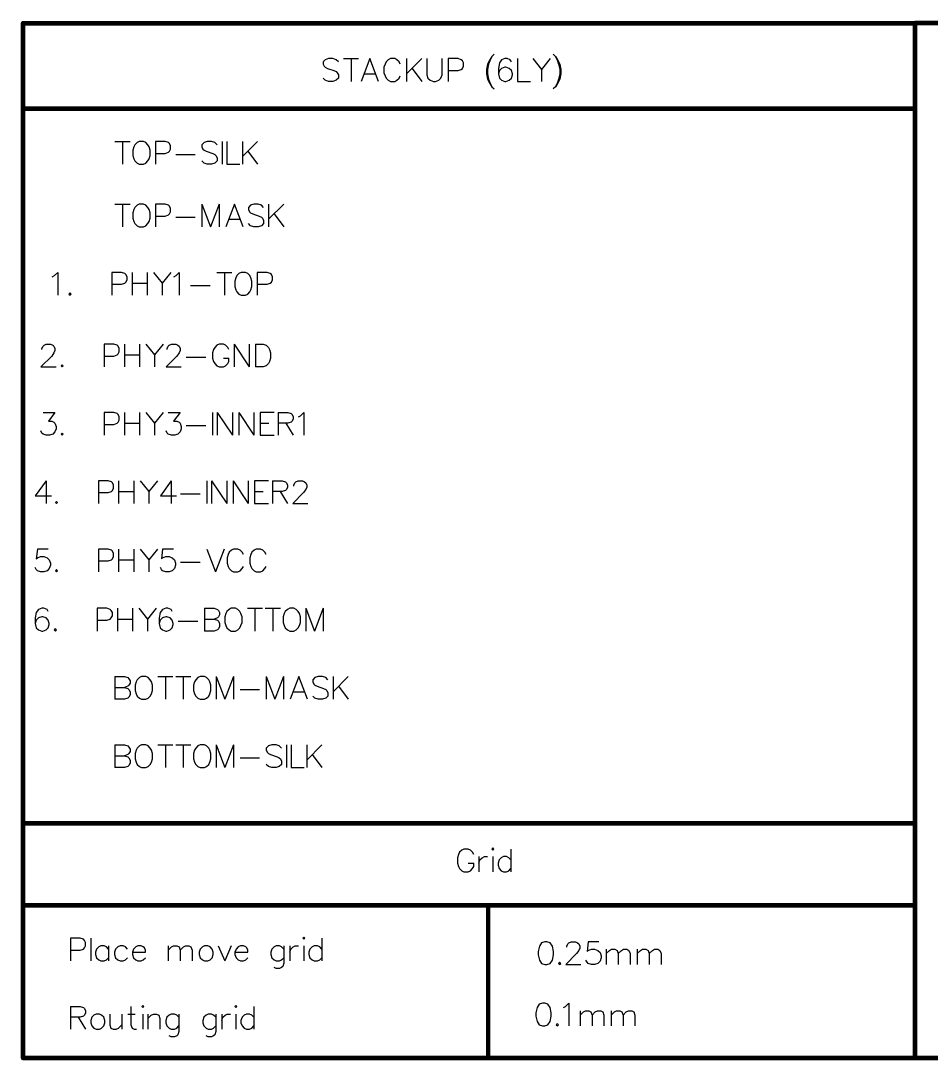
# Model space of a CAD drawing. Header units: millimetres. Extents: x 194 to 375, y 175 to 317.
# Drawn here: x 314.15 to 354.14, y 175.3 to 220.95 of the extents above; entities that cross this region are included whole.
import ezdxf

# ---------------------------------------------------------------- set-up
doc = ezdxf.new("R2010")
doc.units = ezdxf.units.MM
doc.layers.add('Mechanical20', color=56, linetype='Continuous')

msp = doc.modelspace()

# ---------------------------------------------------------------- linework, layer by layer
at = {"layer": 'Mechanical20'}
for p, q in [((327.528, 219.241), (327.433, 219.145)), ((327.433, 219.145), (327.433, 219.05)), ((327.671, 219.288), (327.528, 219.241)), ((327.861, 219.288), (327.671, 219.288)), ((328.004, 219.241), (327.861, 219.288)), ((328.1, 219.145), (328.004, 219.241)), ((328.323, 219.288), (328.99, 219.288)), ((328.657, 219.288), (328.657, 218.288)), ((329.49, 219.288), (329.109, 218.288)), ((329.871, 218.288), (329.49, 219.288)), ((330.199, 219.145), (330.151, 219.05)), ((330.294, 219.241), (330.199, 219.145)), ((330.39, 219.288), (330.294, 219.241)), ((330.58, 219.288), (330.39, 219.288)), ((330.675, 219.241), (330.58, 219.288)), ((330.77, 219.145), (330.675, 219.241)), ((330.818, 219.05), (330.77, 219.145)), ((331.099, 219.288), (331.099, 218.288)), ((331.765, 219.288), (331.099, 218.622)), ((331.989, 219.288), (331.989, 218.574)), ((332.656, 218.574), (332.656, 219.288)), ((333.36, 219.288), (332.932, 219.288)), ((332.932, 219.288), (332.932, 218.288)), ((333.503, 219.241), (333.36, 219.288)), ((333.551, 219.193), (333.503, 219.241)), ((333.598, 219.098), (333.551, 219.193)), ((334.75, 219.241), (334.655, 219.05)), ((334.75, 219.193), (334.703, 219.05)), ((334.846, 219.383), (334.75, 219.241)), ((334.846, 219.383), (334.75, 219.193)), ((334.941, 219.479), (334.846, 219.383)), ((335.274, 219.241), (335.179, 219.098)), ((335.417, 219.288), (335.274, 219.241)), ((335.512, 219.288), (335.417, 219.288)), ((335.655, 219.241), (335.512, 219.288)), ((335.703, 219.145), (335.655, 219.241)), ((335.969, 219.288), (335.969, 218.288)), ((336.65, 219.288), (337.031, 218.812)), ((337.412, 219.288), (337.031, 218.812)), ((337.54, 219.479), (337.636, 219.383)), ((337.636, 219.383), (337.731, 219.241)), ((337.636, 219.383), (337.731, 219.193)), ((337.731, 219.241), (337.826, 219.05)), ((337.731, 219.193), (337.778, 219.05)), ((327.433, 219.05), (327.481, 218.955)), ((327.481, 218.955), (327.528, 218.907)), ((327.528, 218.907), (327.623, 218.86)), ((327.623, 218.86), (327.909, 218.765)), ((327.909, 218.765), (328.004, 218.717)), ((328.004, 218.717), (328.052, 218.669)), ((328.052, 218.669), (328.1, 218.574)), ((330.151, 219.05), (330.104, 218.907)), ((330.104, 218.907), (330.104, 218.669)), ((330.104, 218.669), (330.151, 218.527)), ((331.337, 218.86), (331.765, 218.288)), ((332.932, 218.765), (333.36, 218.765)), ((333.36, 218.765), (333.503, 218.812)), ((333.503, 218.812), (333.551, 218.86)), ((333.551, 218.86), (333.598, 218.955)), ((333.598, 218.955), (333.598, 219.098)), ((334.655, 219.05), (334.608, 218.812)), ((334.608, 218.812), (334.608, 218.622)), ((334.703, 219.05), (334.655, 218.812)), ((334.655, 218.812), (334.655, 218.622)), ((335.179, 219.098), (335.131, 218.86)), ((335.131, 218.86), (335.131, 218.622)), ((335.179, 218.765), (335.131, 218.622)), ((335.274, 218.86), (335.179, 218.765)), ((335.417, 218.907), (335.274, 218.86)), ((335.465, 218.907), (335.417, 218.907)), ((335.607, 218.86), (335.465, 218.907)), ((335.703, 218.765), (335.607, 218.86)), ((335.75, 218.622), (335.703, 218.765)), ((337.031, 218.812), (337.031, 218.288)), ((337.778, 219.05), (337.826, 218.812)), ((337.826, 219.05), (337.874, 218.812)), ((337.826, 218.812), (337.826, 218.622)), ((337.874, 218.812), (337.874, 218.622)), ((327.528, 218.336), (327.433, 218.431)), ((327.671, 218.288), (327.528, 218.336)), ((327.861, 218.288), (327.671, 218.288)), ((328.004, 218.336), (327.861, 218.288)), ((328.1, 218.431), (328.004, 218.336)), ((328.1, 218.574), (328.1, 218.431)), ((329.252, 218.622), (329.728, 218.622)), ((330.151, 218.527), (330.199, 218.431)), ((330.199, 218.431), (330.294, 218.336)), ((330.294, 218.336), (330.39, 218.288)), ((330.39, 218.288), (330.58, 218.288)), ((330.58, 218.288), (330.675, 218.336)), ((330.675, 218.336), (330.77, 218.431)), ((330.77, 218.431), (330.818, 218.527)), ((331.989, 218.574), (332.037, 218.431)), ((332.037, 218.431), (332.132, 218.336)), ((332.132, 218.336), (332.275, 218.288)), ((332.275, 218.288), (332.37, 218.288)), ((332.37, 218.288), (332.513, 218.336)), ((332.513, 218.336), (332.608, 218.431)), ((332.608, 218.431), (332.656, 218.574)), ((334.608, 218.622), (334.655, 218.384)), ((334.655, 218.622), (334.703, 218.384)), ((334.655, 218.384), (334.75, 218.193)), ((334.703, 218.384), (334.75, 218.241)), ((334.75, 218.241), (334.846, 218.05)), ((335.131, 218.622), (335.179, 218.431)), ((335.179, 218.431), (335.274, 218.336)), ((335.274, 218.336), (335.417, 218.288)), ((335.417, 218.288), (335.465, 218.288)), ((335.465, 218.288), (335.607, 218.336)), ((335.607, 218.336), (335.703, 218.431)), ((335.703, 218.431), (335.75, 218.574)), ((335.75, 218.574), (335.75, 218.622)), ((335.969, 218.288), (336.541, 218.288)), ((337.731, 218.241), (337.636, 218.05)), ((337.826, 218.384), (337.731, 218.193)), ((337.778, 218.384), (337.731, 218.241)), ((337.826, 218.622), (337.778, 218.384)), ((337.874, 218.622), (337.826, 218.384)), ((334.75, 218.193), (334.846, 218.05)), ((334.846, 218.05), (334.941, 217.955)), ((337.636, 218.05), (337.54, 217.955)), ((337.731, 218.193), (337.636, 218.05)), ((318.283, 215.65), (318.95, 215.65)), ((318.616, 215.65), (318.616, 214.65)), ((319.164, 215.507), (319.116, 215.412)), ((319.259, 215.602), (319.164, 215.507)), ((319.354, 215.65), (319.259, 215.602)), ((319.545, 215.65), (319.354, 215.65)), ((319.64, 215.602), (319.545, 215.65)), ((319.735, 215.507), (319.64, 215.602)), ((319.783, 215.412), (319.735, 215.507)), ((320.492, 215.65), (320.064, 215.65)), ((320.064, 215.65), (320.064, 214.65)), ((320.635, 215.602), (320.492, 215.65)), ((320.682, 215.555), (320.635, 215.602)), ((320.73, 215.46), (320.682, 215.555)), ((322.201, 215.602), (322.106, 215.507)), ((322.106, 215.507), (322.106, 215.412)), ((322.344, 215.65), (322.201, 215.602)), ((322.534, 215.65), (322.344, 215.65)), ((322.677, 215.602), (322.534, 215.65)), ((322.773, 215.507), (322.677, 215.602)), ((322.996, 215.65), (322.996, 214.65)), ((323.206, 215.65), (323.206, 214.65)), ((323.887, 215.65), (323.887, 214.65)), ((324.553, 215.65), (323.887, 214.984)), ((319.116, 215.412), (319.069, 215.269)), ((319.069, 215.269), (319.069, 215.031)), ((319.069, 215.031), (319.116, 214.888)), ((319.83, 215.269), (319.783, 215.412)), ((319.783, 214.888), (319.83, 215.031)), ((319.83, 215.031), (319.83, 215.269)), ((320.064, 215.126), (320.492, 215.126)), ((320.492, 215.126), (320.635, 215.174)), ((320.635, 215.174), (320.682, 215.222)), ((320.682, 215.222), (320.73, 215.317)), ((320.73, 215.317), (320.73, 215.46)), ((320.954, 215.079), (321.811, 215.079)), ((322.106, 215.412), (322.154, 215.317)), ((322.154, 215.317), (322.201, 215.269)), ((322.201, 215.269), (322.296, 215.222)), ((322.296, 215.222), (322.582, 215.126)), ((322.582, 215.126), (322.677, 215.079)), ((322.677, 215.079), (322.725, 215.031)), ((322.725, 215.031), (322.773, 214.936)), ((324.125, 215.222), (324.553, 214.65)), ((319.116, 214.888), (319.164, 214.793)), ((319.164, 214.793), (319.259, 214.698)), ((319.259, 214.698), (319.354, 214.65)), ((319.354, 214.65), (319.545, 214.65)), ((319.545, 214.65), (319.64, 214.698)), ((319.64, 214.698), (319.735, 214.793)), ((319.735, 214.793), (319.783, 214.888)), ((322.201, 214.698), (322.106, 214.793)), ((322.344, 214.65), (322.201, 214.698)), ((322.534, 214.65), (322.344, 214.65)), ((322.677, 214.698), (322.534, 214.65)), ((322.773, 214.793), (322.677, 214.698)), ((322.773, 214.936), (322.773, 214.793)), ((323.206, 214.65), (323.777, 214.65)), ((318.283, 212.9), (318.95, 212.9)), ((318.616, 212.9), (318.616, 211.9)), ((319.164, 212.757), (319.116, 212.662)), ((319.259, 212.852), (319.164, 212.757)), ((319.354, 212.9), (319.259, 212.852)), ((319.545, 212.9), (319.354, 212.9)), ((319.64, 212.852), (319.545, 212.9)), ((319.735, 212.757), (319.64, 212.852)), ((319.783, 212.662), (319.735, 212.757)), ((320.492, 212.9), (320.064, 212.9)), ((320.064, 212.9), (320.064, 211.9)), ((320.635, 212.852), (320.492, 212.9)), ((320.682, 212.805), (320.635, 212.852)), ((320.73, 212.71), (320.682, 212.805)), ((322.106, 212.9), (322.106, 211.9)), ((322.106, 212.9), (322.487, 211.9)), ((322.868, 212.9), (322.487, 211.9)), ((322.868, 212.9), (322.868, 211.9)), ((323.534, 212.9), (323.153, 211.9)), ((323.915, 211.9), (323.534, 212.9)), ((324.244, 212.852), (324.148, 212.757)), ((324.148, 212.757), (324.148, 212.662)), ((324.386, 212.9), (324.244, 212.852)), ((324.577, 212.9), (324.386, 212.9)), ((324.72, 212.852), (324.577, 212.9)), ((324.815, 212.757), (324.72, 212.852)), ((325.039, 212.9), (325.039, 211.9)), ((325.705, 212.9), (325.039, 212.234)), ((319.116, 212.662), (319.069, 212.519)), ((319.069, 212.519), (319.069, 212.281)), ((319.069, 212.281), (319.116, 212.138)), ((319.83, 212.519), (319.783, 212.662)), ((319.783, 212.138), (319.83, 212.281)), ((319.83, 212.281), (319.83, 212.519)), ((320.064, 212.376), (320.492, 212.376)), ((320.492, 212.376), (320.635, 212.424)), ((320.635, 212.424), (320.682, 212.472)), ((320.682, 212.472), (320.73, 212.567)), ((320.73, 212.567), (320.73, 212.71)), ((320.954, 212.329), (321.811, 212.329)), ((324.148, 212.662), (324.196, 212.567)), ((324.196, 212.567), (324.244, 212.519)), ((324.244, 212.519), (324.339, 212.472)), ((324.339, 212.472), (324.624, 212.376)), ((324.624, 212.376), (324.72, 212.329)), ((324.72, 212.329), (324.767, 212.281)), ((324.767, 212.281), (324.815, 212.186)), ((325.277, 212.472), (325.705, 211.9)), ((319.116, 212.138), (319.164, 212.043)), ((319.164, 212.043), (319.259, 211.948)), ((319.259, 211.948), (319.354, 211.9)), ((319.354, 211.9), (319.545, 211.9)), ((319.545, 211.9), (319.64, 211.948)), ((319.64, 211.948), (319.735, 212.043)), ((319.735, 212.043), (319.783, 212.138)), ((323.296, 212.234), (323.772, 212.234)), ((324.244, 211.948), (324.148, 212.043)), ((324.386, 211.9), (324.244, 211.948)), ((324.577, 211.9), (324.386, 211.9)), ((324.72, 211.948), (324.577, 211.9)), ((324.815, 212.043), (324.72, 211.948)), ((324.815, 212.186), (324.815, 212.043)), ((315.533, 209.71), (315.628, 209.757)), ((315.628, 209.757), (315.771, 209.9)), ((315.771, 209.9), (315.771, 208.9)), ((318.58, 209.9), (318.151, 209.9)), ((318.151, 209.9), (318.151, 208.9)), ((318.723, 209.852), (318.58, 209.9)), ((318.77, 209.805), (318.723, 209.852)), ((318.818, 209.71), (318.77, 209.805)), ((318.77, 209.472), (318.818, 209.567)), ((318.818, 209.567), (318.818, 209.71)), ((319.042, 209.9), (319.042, 208.9)), ((319.708, 209.9), (319.708, 208.9)), ((319.984, 209.9), (320.365, 209.424)), ((320.746, 209.9), (320.365, 209.424)), ((320.875, 209.71), (320.97, 209.757)), ((320.97, 209.757), (321.113, 209.9)), ((321.113, 209.9), (321.113, 208.9)), ((322.76, 209.9), (323.427, 209.9)), ((323.093, 209.9), (323.093, 208.9)), ((323.593, 209.662), (323.546, 209.519)), ((323.641, 209.757), (323.593, 209.662)), ((323.736, 209.852), (323.641, 209.757)), ((323.831, 209.9), (323.736, 209.852)), ((324.022, 209.9), (323.831, 209.9)), ((324.117, 209.852), (324.022, 209.9)), ((324.212, 209.757), (324.117, 209.852)), ((324.26, 209.662), (324.212, 209.757)), ((324.307, 209.519), (324.26, 209.662)), ((324.969, 209.9), (324.541, 209.9)), ((324.541, 209.9), (324.541, 208.9)), ((325.112, 209.852), (324.969, 209.9)), ((325.16, 209.805), (325.112, 209.852)), ((325.207, 209.71), (325.16, 209.805)), ((325.16, 209.472), (325.207, 209.567)), ((325.207, 209.567), (325.207, 209.71)), ((318.151, 209.376), (318.58, 209.376)), ((318.58, 209.376), (318.723, 209.424)), ((318.723, 209.424), (318.77, 209.472)), ((319.042, 209.424), (319.708, 209.424)), ((320.365, 209.424), (320.365, 208.9)), ((321.608, 209.329), (322.465, 209.329)), ((323.546, 209.519), (323.546, 209.281)), ((323.546, 209.281), (323.593, 209.138)), ((323.593, 209.138), (323.641, 209.043)), ((324.212, 209.043), (324.26, 209.138)), ((324.26, 209.138), (324.307, 209.281)), ((324.307, 209.281), (324.307, 209.519)), ((324.541, 209.376), (324.969, 209.376)), ((324.969, 209.376), (325.112, 209.424)), ((325.112, 209.424), (325.16, 209.472)), ((316.314, 208.996), (316.266, 208.948)), ((316.266, 208.948), (316.314, 208.9)), ((316.361, 208.948), (316.314, 208.996)), ((316.314, 208.9), (316.361, 208.948)), ((323.641, 209.043), (323.736, 208.948)), ((323.736, 208.948), (323.831, 208.9)), ((323.831, 208.9), (324.022, 208.9)), ((324.022, 208.9), (324.117, 208.948)), ((324.117, 208.948), (324.212, 209.043)), ((315.081, 206.56), (315.128, 206.655)), ((315.081, 206.512), (315.081, 206.56)), ((315.128, 206.655), (315.176, 206.702)), ((315.176, 206.702), (315.271, 206.75)), ((315.271, 206.75), (315.461, 206.75)), ((315.461, 206.75), (315.557, 206.702)), ((315.604, 206.369), (315.509, 206.226)), ((315.557, 206.702), (315.604, 206.655)), ((315.604, 206.655), (315.652, 206.56)), ((315.652, 206.464), (315.604, 206.369)), ((315.652, 206.56), (315.652, 206.464)), ((318.237, 206.75), (317.809, 206.75)), ((317.809, 206.75), (317.809, 205.75)), ((318.38, 206.702), (318.237, 206.75)), ((318.428, 206.655), (318.38, 206.702)), ((318.475, 206.56), (318.428, 206.655)), ((318.428, 206.322), (318.475, 206.417)), ((318.475, 206.417), (318.475, 206.56)), ((318.699, 206.75), (318.699, 205.75)), ((319.365, 206.75), (319.365, 205.75)), ((319.642, 206.75), (320.022, 206.274)), ((320.403, 206.75), (320.022, 206.274)), ((320.579, 206.56), (320.627, 206.655)), ((320.579, 206.512), (320.579, 206.56)), ((320.627, 206.655), (320.675, 206.702)), ((320.675, 206.702), (320.77, 206.75)), ((320.77, 206.75), (320.96, 206.75)), ((320.96, 206.75), (321.056, 206.702)), ((321.103, 206.369), (321.008, 206.226)), ((321.056, 206.702), (321.103, 206.655)), ((321.103, 206.655), (321.151, 206.56)), ((321.151, 206.464), (321.103, 206.369)), ((321.151, 206.56), (321.151, 206.464)), ((322.622, 206.512), (322.574, 206.369)), ((322.574, 206.369), (322.574, 206.131)), ((322.669, 206.607), (322.622, 206.512)), ((322.765, 206.702), (322.669, 206.607)), ((322.86, 206.75), (322.765, 206.702)), ((323.05, 206.75), (322.86, 206.75)), ((323.146, 206.702), (323.05, 206.75)), ((323.241, 206.607), (323.146, 206.702)), ((323.288, 206.512), (323.241, 206.607)), ((323.517, 206.75), (323.517, 205.75)), ((323.517, 206.75), (324.183, 205.75)), ((324.183, 206.75), (324.183, 205.75)), ((324.46, 206.75), (324.46, 205.75)), ((324.46, 206.75), (324.793, 206.75)), ((324.793, 206.75), (324.936, 206.702)), ((324.936, 206.702), (325.031, 206.607)), ((325.031, 206.607), (325.078, 206.512)), ((325.078, 206.512), (325.126, 206.369)), ((325.126, 206.369), (325.126, 206.131)), ((315.509, 206.226), (315.033, 205.75)), ((317.809, 206.226), (318.237, 206.226)), ((318.237, 206.226), (318.38, 206.274)), ((318.38, 206.274), (318.428, 206.322)), ((318.699, 206.274), (319.365, 206.274)), ((320.022, 206.274), (320.022, 205.75)), ((321.008, 206.226), (320.532, 205.75)), ((321.422, 206.179), (322.279, 206.179)), ((322.574, 206.131), (322.622, 205.988)), ((322.622, 205.988), (322.669, 205.893)), ((322.669, 205.893), (322.765, 205.798)), ((323.05, 206.131), (323.288, 206.131)), ((323.146, 205.798), (323.241, 205.893)), ((323.241, 205.893), (323.288, 205.988)), ((323.288, 205.988), (323.288, 206.131)), ((325.031, 205.893), (324.936, 205.798)), ((325.078, 205.988), (325.031, 205.893)), ((325.126, 206.131), (325.078, 205.988)), ((315.033, 205.75), (315.7, 205.75)), ((315.971, 205.845), (315.923, 205.798)), ((315.923, 205.798), (315.971, 205.75)), ((316.018, 205.798), (315.971, 205.845)), ((315.971, 205.75), (316.018, 205.798)), ((320.532, 205.75), (321.198, 205.75)), ((322.765, 205.798), (322.86, 205.75)), ((322.86, 205.75), (323.05, 205.75)), ((323.05, 205.75), (323.146, 205.798)), ((324.793, 205.75), (324.46, 205.75)), ((324.936, 205.798), (324.793, 205.75)), ((315.128, 203.75), (315.652, 203.75)), ((315.652, 203.75), (315.366, 203.369)), ((318.237, 203.75), (317.809, 203.75)), ((317.809, 203.75), (317.809, 202.75)), ((318.38, 203.702), (318.237, 203.75)), ((318.428, 203.655), (318.38, 203.702)), ((318.475, 203.56), (318.428, 203.655)), ((318.699, 203.75), (318.699, 202.75)), ((319.365, 203.75), (319.365, 202.75)), ((319.642, 203.75), (320.022, 203.274)), ((320.403, 203.75), (320.022, 203.274)), ((320.627, 203.75), (321.151, 203.75)), ((321.151, 203.75), (320.865, 203.369)), ((322.574, 203.75), (322.574, 202.75)), ((322.784, 203.75), (322.784, 202.75)), ((322.784, 203.75), (323.45, 202.75)), ((323.45, 203.75), (323.45, 202.75)), ((323.726, 203.75), (323.726, 202.75)), ((323.726, 203.75), (324.393, 202.75)), ((324.393, 203.75), (324.393, 202.75)), ((325.288, 203.75), (324.669, 203.75)), ((324.669, 203.75), (324.669, 202.75)), ((325.455, 203.75), (325.455, 202.75)), ((325.455, 203.75), (325.883, 203.75)), ((325.883, 203.75), (326.026, 203.702)), ((326.026, 203.702), (326.073, 203.655)), ((326.073, 203.655), (326.121, 203.56)), ((326.345, 203.56), (326.44, 203.607)), ((326.44, 203.607), (326.583, 203.75)), ((326.583, 203.75), (326.583, 202.75)), ((315.366, 203.369), (315.509, 203.369)), ((315.509, 203.369), (315.604, 203.322)), ((315.604, 203.322), (315.652, 203.274)), ((315.652, 203.274), (315.7, 203.131)), ((317.809, 203.226), (318.237, 203.226)), ((318.237, 203.226), (318.38, 203.274)), ((318.38, 203.274), (318.428, 203.322)), ((318.428, 203.322), (318.475, 203.417)), ((318.475, 203.417), (318.475, 203.56)), ((318.699, 203.274), (319.365, 203.274)), ((320.022, 203.274), (320.022, 202.75)), ((320.865, 203.369), (321.008, 203.369)), ((321.008, 203.369), (321.103, 203.322)), ((321.103, 203.322), (321.151, 203.274)), ((321.151, 203.274), (321.198, 203.131)), ((321.422, 203.179), (322.279, 203.179)), ((324.669, 203.274), (325.05, 203.274)), ((325.883, 203.274), (325.455, 203.274)), ((325.788, 203.274), (326.121, 202.75)), ((326.026, 203.322), (325.883, 203.274)), ((326.073, 203.369), (326.026, 203.322)), ((326.121, 203.464), (326.073, 203.369)), ((326.121, 203.56), (326.121, 203.464)), ((315.081, 202.845), (315.033, 202.941)), ((315.128, 202.798), (315.081, 202.845)), ((315.271, 202.75), (315.128, 202.798)), ((315.414, 202.75), (315.271, 202.75)), ((315.557, 202.798), (315.414, 202.75)), ((315.652, 202.893), (315.557, 202.798)), ((315.7, 203.036), (315.652, 202.893)), ((315.7, 203.131), (315.7, 203.036)), ((315.971, 202.845), (315.923, 202.798)), ((315.923, 202.798), (315.971, 202.75)), ((316.018, 202.798), (315.971, 202.845)), ((315.971, 202.75), (316.018, 202.798)), ((320.579, 202.845), (320.532, 202.941)), ((320.627, 202.798), (320.579, 202.845)), ((320.77, 202.75), (320.627, 202.798)), ((320.913, 202.75), (320.77, 202.75)), ((321.056, 202.798), (320.913, 202.75)), ((321.151, 202.893), (321.056, 202.798)), ((321.198, 203.036), (321.151, 202.893)), ((321.198, 203.131), (321.198, 203.036)), ((324.669, 202.75), (325.288, 202.75)), ((315.259, 200.75), (314.783, 200.083)), ((315.259, 200.75), (315.259, 199.75)), ((317.987, 200.75), (317.559, 200.75)), ((317.559, 200.75), (317.559, 199.75)), ((318.13, 200.702), (317.987, 200.75)), ((318.178, 200.655), (318.13, 200.702)), ((318.225, 200.56), (318.178, 200.655)), ((318.178, 200.322), (318.225, 200.417)), ((318.225, 200.417), (318.225, 200.56)), ((318.449, 200.75), (318.449, 199.75)), ((319.115, 200.75), (319.115, 199.75)), ((319.392, 200.75), (319.772, 200.274)), ((320.153, 200.75), (319.772, 200.274)), ((320.758, 200.75), (320.282, 200.083)), ((320.758, 200.75), (320.758, 199.75)), ((322.324, 200.75), (322.324, 199.75)), ((322.534, 200.75), (322.534, 199.75)), ((322.534, 200.75), (323.2, 199.75)), ((323.2, 200.75), (323.2, 199.75)), ((323.476, 200.75), (323.476, 199.75)), ((323.476, 200.75), (324.143, 199.75)), ((324.143, 200.75), (324.143, 199.75)), ((325.038, 200.75), (324.419, 200.75)), ((324.419, 200.75), (324.419, 199.75)), ((325.205, 200.75), (325.205, 199.75)), ((325.205, 200.75), (325.633, 200.75)), ((325.633, 200.75), (325.776, 200.702)), ((325.776, 200.702), (325.823, 200.655)), ((325.823, 200.655), (325.871, 200.56)), ((325.871, 200.464), (325.823, 200.369)), ((325.871, 200.56), (325.871, 200.464)), ((326.142, 200.56), (326.19, 200.655)), ((326.142, 200.512), (326.142, 200.56)), ((326.19, 200.655), (326.238, 200.702)), ((326.238, 200.702), (326.333, 200.75)), ((326.333, 200.75), (326.523, 200.75)), ((326.523, 200.75), (326.619, 200.702)), ((326.619, 200.702), (326.666, 200.655)), ((326.666, 200.655), (326.714, 200.56)), ((326.714, 200.464), (326.666, 200.369)), ((326.714, 200.56), (326.714, 200.464)), ((314.783, 200.083), (315.497, 200.083)), ((317.559, 200.226), (317.987, 200.226)), ((317.987, 200.226), (318.13, 200.274)), ((318.13, 200.274), (318.178, 200.322)), ((318.449, 200.274), (319.115, 200.274)), ((319.772, 200.274), (319.772, 199.75)), ((320.282, 200.083), (320.996, 200.083)), ((321.172, 200.179), (322.029, 200.179)), ((324.419, 200.274), (324.8, 200.274)), ((325.633, 200.274), (325.205, 200.274)), ((325.538, 200.274), (325.871, 199.75)), ((325.776, 200.322), (325.633, 200.274)), ((325.823, 200.369), (325.776, 200.322)), ((326.571, 200.226), (326.095, 199.75)), ((326.666, 200.369), (326.571, 200.226)), ((315.721, 199.845), (315.673, 199.798)), ((315.673, 199.798), (315.721, 199.75)), ((315.768, 199.798), (315.721, 199.845)), ((315.721, 199.75), (315.768, 199.798)), ((324.419, 199.75), (325.038, 199.75)), ((326.095, 199.75), (326.761, 199.75)), ((314.878, 197.75), (314.831, 197.322)), ((315.354, 197.75), (314.878, 197.75)), ((317.987, 197.75), (317.559, 197.75)), ((317.559, 197.75), (317.559, 196.75)), ((318.13, 197.702), (317.987, 197.75)), ((318.178, 197.655), (318.13, 197.702)), ((318.449, 197.75), (318.449, 196.75)), ((319.115, 197.75), (319.115, 196.75)), ((319.392, 197.75), (319.772, 197.274)), ((320.153, 197.75), (319.772, 197.274)), ((320.377, 197.75), (320.329, 197.322)), ((320.853, 197.75), (320.377, 197.75)), ((322.324, 197.75), (322.705, 196.75)), ((323.086, 197.75), (322.705, 196.75)), ((323.405, 197.702), (323.31, 197.607)), ((323.5, 197.75), (323.405, 197.702)), ((323.691, 197.75), (323.5, 197.75)), ((323.786, 197.702), (323.691, 197.75)), ((323.881, 197.607), (323.786, 197.702)), ((324.4, 197.702), (324.305, 197.607)), ((324.495, 197.75), (324.4, 197.702)), ((324.686, 197.75), (324.495, 197.75)), ((324.781, 197.702), (324.686, 197.75)), ((324.876, 197.607), (324.781, 197.702)), ((314.831, 197.322), (314.878, 197.369)), ((314.878, 197.369), (315.021, 197.417)), ((315.021, 197.417), (315.164, 197.417)), ((315.164, 197.417), (315.307, 197.369)), ((315.307, 197.369), (315.402, 197.274)), ((315.402, 197.274), (315.45, 197.131)), ((317.559, 197.226), (317.987, 197.226)), ((317.987, 197.226), (318.13, 197.274)), ((318.13, 197.274), (318.178, 197.322)), ((318.225, 197.56), (318.178, 197.655)), ((318.178, 197.322), (318.225, 197.417)), ((318.225, 197.417), (318.225, 197.56)), ((318.449, 197.274), (319.115, 197.274)), ((319.772, 197.274), (319.772, 196.75)), ((320.329, 197.322), (320.377, 197.369)), ((320.377, 197.369), (320.52, 197.417)), ((320.52, 197.417), (320.663, 197.417)), ((320.663, 197.417), (320.806, 197.369)), ((320.806, 197.369), (320.901, 197.274)), ((320.901, 197.274), (320.948, 197.131)), ((323.262, 197.512), (323.215, 197.369)), ((323.215, 197.369), (323.215, 197.131)), ((323.31, 197.607), (323.262, 197.512)), ((323.929, 197.512), (323.881, 197.607)), ((324.257, 197.512), (324.21, 197.369)), ((324.21, 197.369), (324.21, 197.131)), ((324.305, 197.607), (324.257, 197.512)), ((324.924, 197.512), (324.876, 197.607)), ((314.831, 196.845), (314.783, 196.941)), ((314.878, 196.798), (314.831, 196.845)), ((315.021, 196.75), (314.878, 196.798)), ((315.307, 196.798), (315.164, 196.75)), ((315.402, 196.893), (315.307, 196.798)), ((315.45, 197.036), (315.402, 196.893)), ((315.45, 197.131), (315.45, 197.036)), ((315.721, 196.845), (315.673, 196.798)), ((315.673, 196.798), (315.721, 196.75)), ((315.768, 196.798), (315.721, 196.845)), ((315.721, 196.75), (315.768, 196.798)), ((320.329, 196.845), (320.282, 196.941)), ((320.377, 196.798), (320.329, 196.845)), ((320.52, 196.75), (320.377, 196.798)), ((320.806, 196.798), (320.663, 196.75)), ((320.901, 196.893), (320.806, 196.798)), ((320.948, 197.036), (320.901, 196.893)), ((320.948, 197.131), (320.948, 197.036)), ((321.172, 197.179), (322.029, 197.179)), ((323.215, 197.131), (323.262, 196.988)), ((323.262, 196.988), (323.31, 196.893)), ((323.31, 196.893), (323.405, 196.798)), ((323.405, 196.798), (323.5, 196.75)), ((323.691, 196.75), (323.786, 196.798)), ((323.786, 196.798), (323.881, 196.893)), ((323.881, 196.893), (323.929, 196.988)), ((324.21, 197.131), (324.257, 196.988)), ((324.257, 196.988), (324.305, 196.893)), ((324.305, 196.893), (324.4, 196.798)), ((324.4, 196.798), (324.495, 196.75)), ((324.686, 196.75), (324.781, 196.798)), ((324.781, 196.798), (324.876, 196.893)), ((324.876, 196.893), (324.924, 196.988)), ((315.164, 196.75), (315.021, 196.75)), ((320.663, 196.75), (320.52, 196.75)), ((323.5, 196.75), (323.691, 196.75)), ((324.495, 196.75), (324.686, 196.75)), ((314.831, 194.96), (314.783, 194.722)), ((314.926, 195.102), (314.831, 194.96)), ((315.069, 195.15), (314.926, 195.102)), ((315.164, 195.15), (315.069, 195.15)), ((315.307, 195.102), (315.164, 195.15)), ((315.354, 195.007), (315.307, 195.102)), ((317.935, 195.15), (317.506, 195.15)), ((317.506, 195.15), (317.506, 194.15)), ((318.078, 195.102), (317.935, 195.15)), ((318.125, 195.055), (318.078, 195.102)), ((318.173, 194.96), (318.125, 195.055)), ((318.173, 194.817), (318.173, 194.96)), ((318.397, 195.15), (318.397, 194.15)), ((319.063, 195.15), (319.063, 194.15)), ((319.339, 195.15), (319.72, 194.674)), ((320.101, 195.15), (319.72, 194.674)), ((320.277, 194.96), (320.229, 194.722)), ((320.372, 195.102), (320.277, 194.96)), ((320.515, 195.15), (320.372, 195.102)), ((320.61, 195.15), (320.515, 195.15)), ((320.753, 195.102), (320.61, 195.15)), ((320.801, 195.007), (320.753, 195.102)), ((322.219, 195.15), (322.219, 194.15)), ((322.219, 195.15), (322.648, 195.15)), ((322.648, 195.15), (322.791, 195.102)), ((322.791, 195.102), (322.838, 195.055)), ((322.838, 195.055), (322.886, 194.96)), ((322.886, 194.96), (322.886, 194.864)), ((323.205, 195.007), (323.157, 194.912)), ((323.3, 195.102), (323.205, 195.007)), ((323.395, 195.15), (323.3, 195.102)), ((323.586, 195.15), (323.395, 195.15)), ((323.681, 195.102), (323.586, 195.15)), ((323.776, 195.007), (323.681, 195.102)), ((323.824, 194.912), (323.776, 195.007)), ((324.105, 195.15), (324.771, 195.15)), ((324.438, 195.15), (324.438, 194.15)), ((324.89, 195.15), (325.557, 195.15)), ((325.224, 195.15), (325.224, 194.15)), ((325.771, 195.007), (325.724, 194.912)), ((325.866, 195.102), (325.771, 195.007)), ((325.962, 195.15), (325.866, 195.102)), ((326.152, 195.15), (325.962, 195.15)), ((326.247, 195.102), (326.152, 195.15)), ((326.342, 195.007), (326.247, 195.102)), ((326.39, 194.912), (326.342, 195.007)), ((326.671, 195.15), (326.671, 194.15)), ((326.671, 195.15), (327.052, 194.15)), ((327.433, 195.15), (327.052, 194.15)), ((327.433, 195.15), (327.433, 194.15)), ((314.783, 194.722), (314.783, 194.484)), ((314.831, 194.626), (314.783, 194.484)), ((314.783, 194.484), (314.831, 194.293)), ((314.926, 194.722), (314.831, 194.626)), ((315.069, 194.769), (314.926, 194.722)), ((315.116, 194.769), (315.069, 194.769)), ((315.259, 194.722), (315.116, 194.769)), ((315.354, 194.626), (315.259, 194.722)), ((315.402, 194.484), (315.354, 194.626)), ((315.402, 194.436), (315.402, 194.484)), ((317.506, 194.626), (317.935, 194.626)), ((317.935, 194.626), (318.078, 194.674)), ((318.078, 194.674), (318.125, 194.722)), ((318.125, 194.722), (318.173, 194.817)), ((318.397, 194.674), (319.063, 194.674)), ((319.72, 194.674), (319.72, 194.15)), ((320.229, 194.722), (320.229, 194.484)), ((320.277, 194.626), (320.229, 194.484)), ((320.229, 194.484), (320.277, 194.293)), ((320.372, 194.722), (320.277, 194.626)), ((320.515, 194.769), (320.372, 194.722)), ((320.563, 194.769), (320.515, 194.769)), ((320.706, 194.722), (320.563, 194.769)), ((320.801, 194.626), (320.706, 194.722)), ((320.848, 194.484), (320.801, 194.626)), ((320.848, 194.436), (320.848, 194.484)), ((321.067, 194.579), (321.924, 194.579)), ((322.219, 194.674), (322.648, 194.674)), ((322.791, 194.722), (322.648, 194.674)), ((322.648, 194.674), (322.791, 194.626)), ((322.838, 194.769), (322.791, 194.722)), ((322.791, 194.626), (322.838, 194.579)), ((322.886, 194.864), (322.838, 194.769)), ((322.838, 194.579), (322.886, 194.484)), ((322.886, 194.484), (322.886, 194.341)), ((323.157, 194.912), (323.11, 194.769)), ((323.11, 194.769), (323.11, 194.531)), ((323.11, 194.531), (323.157, 194.388)), ((323.872, 194.769), (323.824, 194.912)), ((323.824, 194.388), (323.872, 194.531)), ((323.872, 194.531), (323.872, 194.769)), ((325.724, 194.912), (325.676, 194.769)), ((325.676, 194.769), (325.676, 194.531)), ((325.676, 194.531), (325.724, 194.388)), ((326.438, 194.769), (326.39, 194.912)), ((326.39, 194.388), (326.438, 194.531)), ((326.438, 194.531), (326.438, 194.769)), ((314.831, 194.293), (314.926, 194.198)), ((314.926, 194.198), (315.069, 194.15)), ((315.069, 194.15), (315.116, 194.15)), ((315.116, 194.15), (315.259, 194.198)), ((315.259, 194.198), (315.354, 194.293)), ((315.354, 194.293), (315.402, 194.436)), ((315.669, 194.246), (315.621, 194.198)), ((315.621, 194.198), (315.669, 194.15)), ((315.716, 194.198), (315.669, 194.246)), ((315.669, 194.15), (315.716, 194.198)), ((320.277, 194.293), (320.372, 194.198)), ((320.372, 194.198), (320.515, 194.15)), ((320.515, 194.15), (320.563, 194.15)), ((320.563, 194.15), (320.706, 194.198)), ((320.706, 194.198), (320.801, 194.293)), ((320.801, 194.293), (320.848, 194.436)), ((322.648, 194.15), (322.219, 194.15)), ((322.791, 194.198), (322.648, 194.15)), ((322.838, 194.246), (322.791, 194.198)), ((322.886, 194.341), (322.838, 194.246)), ((323.157, 194.388), (323.205, 194.293)), ((323.205, 194.293), (323.3, 194.198)), ((323.3, 194.198), (323.395, 194.15)), ((323.395, 194.15), (323.586, 194.15)), ((323.586, 194.15), (323.681, 194.198)), ((323.681, 194.198), (323.776, 194.293)), ((323.776, 194.293), (323.824, 194.388)), ((325.724, 194.388), (325.771, 194.293)), ((325.771, 194.293), (325.866, 194.198)), ((325.866, 194.198), (325.962, 194.15)), ((325.962, 194.15), (326.152, 194.15)), ((326.152, 194.15), (326.247, 194.198)), ((326.247, 194.198), (326.342, 194.293)), ((326.342, 194.293), (326.39, 194.388)), ((318.283, 192.15), (318.283, 191.15)), ((318.283, 192.15), (318.711, 192.15)), ((318.711, 192.15), (318.854, 192.102)), ((318.854, 192.102), (318.902, 192.055)), ((318.902, 191.769), (318.854, 191.722)), ((318.902, 192.055), (318.95, 191.96)), ((318.95, 191.864), (318.902, 191.769)), ((318.95, 191.96), (318.95, 191.864)), ((319.221, 191.912), (319.173, 191.769)), ((319.173, 191.769), (319.173, 191.531)), ((319.268, 192.007), (319.221, 191.912)), ((319.364, 192.102), (319.268, 192.007)), ((319.459, 192.15), (319.364, 192.102)), ((319.649, 192.15), (319.459, 192.15)), ((319.745, 192.102), (319.649, 192.15)), ((319.84, 192.007), (319.745, 192.102)), ((319.887, 191.912), (319.84, 192.007)), ((319.935, 191.769), (319.887, 191.912)), ((319.935, 191.531), (319.935, 191.769)), ((320.168, 192.15), (320.835, 192.15)), ((320.502, 192.15), (320.502, 191.15)), ((320.954, 192.15), (321.62, 192.15)), ((321.287, 192.15), (321.287, 191.15)), ((321.787, 191.912), (321.739, 191.769)), ((321.739, 191.769), (321.739, 191.531)), ((321.835, 192.007), (321.787, 191.912)), ((321.93, 192.102), (321.835, 192.007)), ((322.025, 192.15), (321.93, 192.102)), ((322.215, 192.15), (322.025, 192.15)), ((322.311, 192.102), (322.215, 192.15)), ((322.406, 192.007), (322.311, 192.102)), ((322.454, 191.912), (322.406, 192.007)), ((322.501, 191.769), (322.454, 191.912)), ((322.501, 191.531), (322.501, 191.769)), ((322.734, 192.15), (322.734, 191.15)), ((322.734, 192.15), (323.115, 191.15)), ((323.496, 192.15), (323.115, 191.15)), ((323.496, 192.15), (323.496, 191.15)), ((324.934, 192.15), (324.934, 191.15)), ((324.934, 192.15), (325.315, 191.15)), ((325.696, 192.15), (325.315, 191.15)), ((325.696, 192.15), (325.696, 191.15)), ((326.362, 192.15), (325.981, 191.15)), ((326.743, 191.15), (326.362, 192.15)), ((327.072, 192.102), (326.976, 192.007)), ((326.976, 192.007), (326.976, 191.912)), ((326.976, 191.912), (327.024, 191.817)), ((327.024, 191.817), (327.072, 191.769)), ((327.214, 192.15), (327.072, 192.102)), ((327.072, 191.769), (327.167, 191.722)), ((327.405, 192.15), (327.214, 192.15)), ((327.548, 192.102), (327.405, 192.15)), ((327.643, 192.007), (327.548, 192.102)), ((327.867, 192.15), (327.867, 191.15)), ((328.533, 192.15), (327.867, 191.484)), ((318.283, 191.674), (318.711, 191.674)), ((318.854, 191.722), (318.711, 191.674)), ((318.711, 191.674), (318.854, 191.626)), ((318.854, 191.626), (318.902, 191.579)), ((318.902, 191.579), (318.95, 191.484)), ((318.95, 191.341), (318.902, 191.246)), ((318.95, 191.484), (318.95, 191.341)), ((319.173, 191.531), (319.221, 191.388)), ((319.221, 191.388), (319.268, 191.293)), ((319.268, 191.293), (319.364, 191.198)), ((319.745, 191.198), (319.84, 191.293)), ((319.84, 191.293), (319.887, 191.388)), ((319.887, 191.388), (319.935, 191.531)), ((321.739, 191.531), (321.787, 191.388)), ((321.787, 191.388), (321.835, 191.293)), ((321.835, 191.293), (321.93, 191.198)), ((322.311, 191.198), (322.406, 191.293)), ((322.406, 191.293), (322.454, 191.388)), ((322.454, 191.388), (322.501, 191.531)), ((323.782, 191.579), (324.639, 191.579)), ((326.124, 191.484), (326.6, 191.484)), ((327.072, 191.198), (326.976, 191.293)), ((327.167, 191.722), (327.452, 191.626)), ((327.452, 191.626), (327.548, 191.579)), ((327.548, 191.579), (327.595, 191.531)), ((327.643, 191.293), (327.548, 191.198)), ((327.595, 191.531), (327.643, 191.436)), ((327.643, 191.436), (327.643, 191.293)), ((328.105, 191.722), (328.533, 191.15)), ((318.711, 191.15), (318.283, 191.15)), ((318.854, 191.198), (318.711, 191.15)), ((318.902, 191.246), (318.854, 191.198)), ((319.364, 191.198), (319.459, 191.15)), ((319.459, 191.15), (319.649, 191.15)), ((319.649, 191.15), (319.745, 191.198)), ((321.93, 191.198), (322.025, 191.15)), ((322.025, 191.15), (322.215, 191.15)), ((322.215, 191.15), (322.311, 191.198)), ((327.214, 191.15), (327.072, 191.198)), ((327.405, 191.15), (327.214, 191.15)), ((327.548, 191.198), (327.405, 191.15)), ((318.283, 189.15), (318.283, 188.15)), ((318.283, 189.15), (318.711, 189.15)), ((318.711, 189.15), (318.854, 189.102)), ((318.854, 189.102), (318.902, 189.055)), ((318.902, 189.055), (318.95, 188.96)), ((319.268, 189.007), (319.221, 188.912)), ((319.364, 189.102), (319.268, 189.007)), ((319.459, 189.15), (319.364, 189.102)), ((319.649, 189.15), (319.459, 189.15)), ((319.745, 189.102), (319.649, 189.15)), ((319.84, 189.007), (319.745, 189.102)), ((319.887, 188.912), (319.84, 189.007)), ((320.168, 189.15), (320.835, 189.15)), ((320.502, 189.15), (320.502, 188.15)), ((320.954, 189.15), (321.62, 189.15)), ((321.287, 189.15), (321.287, 188.15)), ((321.835, 189.007), (321.787, 188.912)), ((321.93, 189.102), (321.835, 189.007)), ((322.025, 189.15), (321.93, 189.102)), ((322.215, 189.15), (322.025, 189.15)), ((322.311, 189.102), (322.215, 189.15)), ((322.406, 189.007), (322.311, 189.102)), ((322.454, 188.912), (322.406, 189.007)), ((322.734, 189.15), (322.734, 188.15)), ((322.734, 189.15), (323.115, 188.15)), ((323.496, 189.15), (323.115, 188.15)), ((323.496, 189.15), (323.496, 188.15)), ((325.029, 189.102), (324.934, 189.007)), ((324.934, 189.007), (324.934, 188.912)), ((325.172, 189.15), (325.029, 189.102)), ((325.362, 189.15), (325.172, 189.15)), ((325.505, 189.102), (325.362, 189.15)), ((325.6, 189.007), (325.505, 189.102)), ((325.824, 189.15), (325.824, 188.15)), ((326.034, 189.15), (326.034, 188.15)), ((326.715, 189.15), (326.715, 188.15)), ((327.381, 189.15), (326.715, 188.484)), ((318.283, 188.674), (318.711, 188.674)), ((318.854, 188.722), (318.711, 188.674)), ((318.711, 188.674), (318.854, 188.626)), ((318.902, 188.769), (318.854, 188.722)), ((318.854, 188.626), (318.902, 188.579)), ((318.95, 188.864), (318.902, 188.769)), ((318.902, 188.579), (318.95, 188.484)), ((318.95, 188.96), (318.95, 188.864)), ((319.221, 188.912), (319.173, 188.769)), ((319.173, 188.769), (319.173, 188.531)), ((319.935, 188.769), (319.887, 188.912)), ((319.935, 188.531), (319.935, 188.769)), ((321.787, 188.912), (321.739, 188.769)), ((321.739, 188.769), (321.739, 188.531)), ((322.501, 188.769), (322.454, 188.912)), ((322.501, 188.531), (322.501, 188.769)), ((323.782, 188.579), (324.639, 188.579)), ((324.934, 188.912), (324.982, 188.817)), ((324.982, 188.817), (325.029, 188.769)), ((325.029, 188.769), (325.124, 188.722)), ((325.124, 188.722), (325.41, 188.626)), ((325.41, 188.626), (325.505, 188.579)), ((325.505, 188.579), (325.553, 188.531)), ((326.953, 188.722), (327.381, 188.15)), ((318.711, 188.15), (318.283, 188.15)), ((318.854, 188.198), (318.711, 188.15)), ((318.902, 188.246), (318.854, 188.198)), ((318.95, 188.341), (318.902, 188.246)), ((318.95, 188.484), (318.95, 188.341)), ((319.173, 188.531), (319.221, 188.388)), ((319.221, 188.388), (319.268, 188.293)), ((319.268, 188.293), (319.364, 188.198)), ((319.364, 188.198), (319.459, 188.15)), ((319.459, 188.15), (319.649, 188.15)), ((319.649, 188.15), (319.745, 188.198)), ((319.745, 188.198), (319.84, 188.293)), ((319.84, 188.293), (319.887, 188.388)), ((319.887, 188.388), (319.935, 188.531)), ((321.739, 188.531), (321.787, 188.388)), ((321.787, 188.388), (321.835, 188.293)), ((321.835, 188.293), (321.93, 188.198)), ((321.93, 188.198), (322.025, 188.15)), ((322.025, 188.15), (322.215, 188.15)), ((322.215, 188.15), (322.311, 188.198)), ((322.311, 188.198), (322.406, 188.293)), ((322.406, 188.293), (322.454, 188.388)), ((322.454, 188.388), (322.501, 188.531)), ((325.029, 188.198), (324.934, 188.293)), ((325.172, 188.15), (325.029, 188.198)), ((325.362, 188.15), (325.172, 188.15)), ((325.505, 188.198), (325.362, 188.15)), ((325.6, 188.293), (325.505, 188.198)), ((325.553, 188.531), (325.6, 188.436)), ((325.6, 188.436), (325.6, 188.293)), ((326.034, 188.15), (326.605, 188.15)), ((333.428, 184.433), (333.381, 184.338)), ((333.523, 184.529), (333.428, 184.433)), ((333.619, 184.576), (333.523, 184.529)), ((333.809, 184.576), (333.619, 184.576)), ((333.904, 184.529), (333.809, 184.576)), ((334, 184.433), (333.904, 184.529)), ((334.047, 184.338), (334, 184.433)), ((334.89, 184.624), (334.842, 184.576)), ((334.842, 184.576), (334.89, 184.529)), ((334.937, 184.576), (334.89, 184.624)), ((334.89, 184.529), (334.937, 184.576)), ((335.685, 184.576), (335.685, 183.577)), ((333.381, 184.338), (333.333, 184.195)), ((333.333, 184.195), (333.333, 183.957)), ((334.276, 184.243), (334.276, 183.577)), ((334.276, 183.957), (334.323, 184.1)), ((334.323, 184.1), (334.418, 184.195)), ((334.418, 184.195), (334.514, 184.243)), ((334.514, 184.243), (334.657, 184.243)), ((334.89, 184.243), (334.89, 183.577)), ((335.161, 184.1), (335.114, 183.957)), ((335.256, 184.195), (335.161, 184.1)), ((335.352, 184.243), (335.256, 184.195)), ((335.494, 184.243), (335.352, 184.243)), ((335.59, 184.195), (335.494, 184.243)), ((335.685, 184.1), (335.59, 184.195)), ((333.333, 183.957), (333.381, 183.815)), ((333.381, 183.815), (333.428, 183.719)), ((333.428, 183.719), (333.523, 183.624)), ((333.523, 183.624), (333.619, 183.577)), ((333.619, 183.577), (333.809, 183.577)), ((333.809, 183.957), (334.047, 183.957)), ((333.809, 183.577), (333.904, 183.624)), ((333.904, 183.624), (334, 183.719)), ((334, 183.719), (334.047, 183.815)), ((334.047, 183.815), (334.047, 183.957)), ((335.114, 183.957), (335.114, 183.862)), ((335.114, 183.862), (335.161, 183.719)), ((335.161, 183.719), (335.256, 183.624)), ((335.256, 183.624), (335.352, 183.577)), ((335.352, 183.577), (335.494, 183.577)), ((335.494, 183.577), (335.59, 183.624)), ((335.59, 183.624), (335.685, 183.719)), ((316.761, 180.66), (316.333, 180.66)), ((316.333, 180.66), (316.333, 179.66)), ((316.904, 180.612), (316.761, 180.66)), ((316.952, 180.564), (316.904, 180.612)), ((317, 180.469), (316.952, 180.564)), ((316.952, 180.231), (317, 180.326)), ((317, 180.326), (317, 180.469)), ((317.223, 180.66), (317.223, 179.66)), ((317.671, 180.326), (317.576, 180.279)), ((317.814, 180.326), (317.671, 180.326)), ((317.909, 180.279), (317.814, 180.326)), ((318.004, 180.326), (318.004, 179.66)), ((318.509, 180.326), (318.414, 180.279)), ((318.652, 180.326), (318.509, 180.326)), ((318.747, 180.279), (318.652, 180.326)), ((319.294, 180.326), (319.199, 180.279)), ((319.437, 180.326), (319.294, 180.326)), ((319.532, 180.279), (319.437, 180.326)), ((320.627, 180.326), (320.627, 179.66)), ((320.77, 180.279), (320.865, 180.326)), ((320.865, 180.326), (321.008, 180.326)), ((321.008, 180.326), (321.103, 180.279)), ((321.294, 180.279), (321.389, 180.326)), ((321.389, 180.326), (321.532, 180.326)), ((321.532, 180.326), (321.627, 180.279)), ((322.227, 180.326), (322.132, 180.279)), ((322.37, 180.326), (322.227, 180.326)), ((322.465, 180.279), (322.37, 180.326)), ((322.827, 180.326), (323.112, 179.66)), ((323.398, 180.326), (323.112, 179.66)), ((323.798, 180.326), (323.703, 180.279)), ((323.941, 180.326), (323.798, 180.326)), ((324.036, 180.279), (323.941, 180.326)), ((325.369, 180.326), (325.274, 180.279)), ((325.512, 180.326), (325.369, 180.326)), ((325.607, 180.279), (325.512, 180.326)), ((325.702, 180.326), (325.702, 179.565)), ((325.969, 180.326), (325.969, 179.66)), ((326.112, 180.279), (326.207, 180.326)), ((326.207, 180.326), (326.35, 180.326)), ((326.583, 180.707), (326.536, 180.66)), ((326.536, 180.66), (326.583, 180.612)), ((326.631, 180.66), (326.583, 180.707)), ((326.583, 180.612), (326.631, 180.66)), ((326.583, 180.326), (326.583, 179.66)), ((327.045, 180.326), (326.95, 180.279)), ((327.188, 180.326), (327.045, 180.326)), ((327.283, 180.279), (327.188, 180.326)), ((327.378, 180.66), (327.378, 179.66)), ((337.026, 180.457), (336.931, 180.314)), ((337.169, 180.505), (337.026, 180.457)), ((337.264, 180.505), (337.169, 180.505)), ((337.407, 180.457), (337.264, 180.505)), ((337.502, 180.314), (337.407, 180.457)), ((338.135, 180.314), (338.183, 180.41)), ((338.183, 180.41), (338.23, 180.457)), ((338.23, 180.457), (338.326, 180.505)), ((338.326, 180.505), (338.516, 180.505)), ((338.516, 180.505), (338.611, 180.457)), ((338.611, 180.457), (338.659, 180.41)), ((338.659, 180.41), (338.706, 180.314)), ((339.073, 180.505), (339.025, 180.076)), ((339.549, 180.505), (339.073, 180.505)), ((316.333, 180.136), (316.761, 180.136)), ((316.761, 180.136), (316.904, 180.184)), ((316.904, 180.184), (316.952, 180.231)), ((317.48, 180.184), (317.433, 180.041)), ((317.433, 180.041), (317.433, 179.946)), ((317.433, 179.946), (317.48, 179.803)), ((317.576, 180.279), (317.48, 180.184)), ((318.004, 180.184), (317.909, 180.279)), ((318.318, 180.184), (318.271, 180.041)), ((318.271, 180.041), (318.271, 179.946)), ((318.271, 179.946), (318.318, 179.803)), ((318.414, 180.279), (318.318, 180.184)), ((318.842, 180.184), (318.747, 180.279)), ((319.104, 180.184), (319.056, 180.041)), ((319.056, 180.041), (319.628, 180.041)), ((319.056, 180.041), (319.056, 179.946)), ((319.056, 179.946), (319.104, 179.803)), ((319.199, 180.279), (319.104, 180.184)), ((319.58, 180.231), (319.532, 180.279)), ((319.628, 180.136), (319.58, 180.231)), ((319.628, 180.041), (319.628, 180.136)), ((320.627, 180.136), (320.77, 180.279)), ((321.103, 180.279), (321.151, 180.136)), ((321.151, 180.136), (321.294, 180.279)), ((321.151, 180.136), (321.151, 179.66)), ((321.627, 180.279), (321.675, 180.136)), ((321.675, 180.136), (321.675, 179.66)), ((322.037, 180.184), (321.989, 180.041)), ((321.989, 180.041), (321.989, 179.946)), ((321.989, 179.946), (322.037, 179.803)), ((322.132, 180.279), (322.037, 180.184)), ((322.56, 180.184), (322.465, 180.279)), ((322.608, 180.041), (322.56, 180.184)), ((322.56, 179.803), (322.608, 179.946)), ((322.608, 179.946), (322.608, 180.041)), ((323.608, 180.184), (323.56, 180.041)), ((323.56, 180.041), (324.131, 180.041)), ((323.56, 180.041), (323.56, 179.946)), ((323.56, 179.946), (323.608, 179.803)), ((323.703, 180.279), (323.608, 180.184)), ((324.084, 180.231), (324.036, 180.279)), ((324.131, 180.136), (324.084, 180.231)), ((324.131, 180.041), (324.131, 180.136)), ((325.179, 180.184), (325.131, 180.041)), ((325.131, 180.041), (325.131, 179.946)), ((325.131, 179.946), (325.179, 179.803)), ((325.274, 180.279), (325.179, 180.184)), ((325.702, 180.184), (325.607, 180.279)), ((325.969, 180.041), (326.017, 180.184)), ((326.017, 180.184), (326.112, 180.279)), ((326.855, 180.184), (326.807, 180.041)), ((326.807, 180.041), (326.807, 179.946)), ((326.807, 179.946), (326.855, 179.803)), ((326.95, 180.279), (326.855, 180.184)), ((327.378, 180.184), (327.283, 180.279)), ((336.931, 180.314), (336.883, 180.076)), ((336.883, 180.076), (336.883, 179.934)), ((336.883, 179.934), (336.931, 179.696)), ((337.55, 180.076), (337.502, 180.314)), ((337.502, 179.696), (337.55, 179.934)), ((337.55, 179.934), (337.55, 180.076)), ((338.564, 179.981), (338.088, 179.505)), ((338.135, 180.267), (338.135, 180.314)), ((338.659, 180.124), (338.564, 179.981)), ((338.706, 180.219), (338.659, 180.124)), ((338.706, 180.314), (338.706, 180.219)), ((339.025, 180.076), (339.073, 180.124)), ((339.073, 180.124), (339.216, 180.172)), ((339.216, 180.172), (339.359, 180.172)), ((339.359, 180.172), (339.501, 180.124)), ((339.501, 180.124), (339.597, 180.029)), ((339.597, 180.029), (339.644, 179.886)), ((339.644, 179.886), (339.644, 179.791)), ((339.868, 180.172), (339.868, 179.505)), ((339.868, 179.981), (340.011, 180.124)), ((340.011, 180.124), (340.106, 180.172)), ((340.106, 180.172), (340.249, 180.172)), ((340.249, 180.172), (340.344, 180.124)), ((340.344, 180.124), (340.392, 179.981)), ((340.392, 179.981), (340.535, 180.124)), ((340.392, 179.981), (340.392, 179.505)), ((340.535, 180.124), (340.63, 180.172)), ((340.63, 180.172), (340.773, 180.172)), ((340.773, 180.172), (340.868, 180.124)), ((340.868, 180.124), (340.915, 179.981)), ((340.915, 179.981), (340.915, 179.505)), ((341.23, 180.172), (341.23, 179.505)), ((341.23, 179.981), (341.373, 180.124)), ((341.373, 180.124), (341.468, 180.172)), ((341.468, 180.172), (341.611, 180.172)), ((341.611, 180.172), (341.706, 180.124)), ((341.706, 180.124), (341.753, 179.981)), ((341.753, 179.981), (341.896, 180.124)), ((341.753, 179.981), (341.753, 179.505)), ((341.896, 180.124), (341.991, 180.172)), ((341.991, 180.172), (342.134, 180.172)), ((342.134, 180.172), (342.229, 180.124)), ((342.229, 180.124), (342.277, 179.981)), ((342.277, 179.981), (342.277, 179.505)), ((317.48, 179.803), (317.576, 179.707)), ((317.576, 179.707), (317.671, 179.66)), ((317.671, 179.66), (317.814, 179.66)), ((317.814, 179.66), (317.909, 179.707)), ((317.909, 179.707), (318.004, 179.803)), ((318.318, 179.803), (318.414, 179.707)), ((318.414, 179.707), (318.509, 179.66)), ((318.509, 179.66), (318.652, 179.66)), ((318.652, 179.66), (318.747, 179.707)), ((318.747, 179.707), (318.842, 179.803)), ((319.104, 179.803), (319.199, 179.707)), ((319.199, 179.707), (319.294, 179.66)), ((319.294, 179.66), (319.437, 179.66)), ((319.437, 179.66), (319.532, 179.707)), ((319.532, 179.707), (319.628, 179.803)), ((322.037, 179.803), (322.132, 179.707)), ((322.132, 179.707), (322.227, 179.66)), ((322.227, 179.66), (322.37, 179.66)), ((322.37, 179.66), (322.465, 179.707)), ((322.465, 179.707), (322.56, 179.803)), ((323.608, 179.803), (323.703, 179.707)), ((323.703, 179.707), (323.798, 179.66)), ((323.798, 179.66), (323.941, 179.66)), ((323.941, 179.66), (324.036, 179.707)), ((324.036, 179.707), (324.131, 179.803)), ((325.179, 179.803), (325.274, 179.707)), ((325.274, 179.707), (325.369, 179.66)), ((325.369, 179.66), (325.512, 179.66)), ((325.512, 179.66), (325.607, 179.707)), ((325.607, 179.707), (325.702, 179.803)), ((325.655, 179.422), (325.607, 179.374)), ((325.702, 179.565), (325.655, 179.422)), ((326.855, 179.803), (326.95, 179.707)), ((326.95, 179.707), (327.045, 179.66)), ((327.045, 179.66), (327.188, 179.66)), ((327.188, 179.66), (327.283, 179.707)), ((327.283, 179.707), (327.378, 179.803)), ((336.931, 179.696), (337.026, 179.553)), ((337.026, 179.553), (337.169, 179.505)), ((337.169, 179.505), (337.264, 179.505)), ((337.264, 179.505), (337.407, 179.553)), ((337.407, 179.553), (337.502, 179.696)), ((337.821, 179.6), (337.773, 179.553)), ((337.773, 179.553), (337.821, 179.505)), ((337.868, 179.553), (337.821, 179.6)), ((337.821, 179.505), (337.868, 179.553)), ((338.088, 179.505), (338.754, 179.505)), ((339.025, 179.6), (338.978, 179.696)), ((339.073, 179.553), (339.025, 179.6)), ((339.216, 179.505), (339.073, 179.553)), ((339.359, 179.505), (339.216, 179.505)), ((339.501, 179.553), (339.359, 179.505)), ((339.597, 179.648), (339.501, 179.553)), ((339.644, 179.791), (339.597, 179.648)), ((325.369, 179.327), (325.274, 179.374)), ((325.512, 179.327), (325.369, 179.327)), ((325.607, 179.374), (325.512, 179.327)), ((316.333, 177.66), (316.333, 176.66)), ((316.333, 177.66), (316.761, 177.66)), ((316.761, 177.66), (316.904, 177.612)), ((316.904, 177.612), (316.952, 177.564)), ((318.99, 177.66), (318.99, 176.85)), ((319.513, 177.707), (319.466, 177.66)), ((319.466, 177.66), (319.513, 177.612)), ((319.561, 177.66), (319.513, 177.707)), ((319.513, 177.612), (319.561, 177.66)), ((323.598, 177.707), (323.55, 177.66)), ((323.55, 177.66), (323.598, 177.612)), ((323.646, 177.66), (323.598, 177.707)), ((323.598, 177.612), (323.646, 177.66)), ((324.393, 177.66), (324.393, 176.66)), ((336.831, 177.614), (336.783, 177.376)), ((336.926, 177.757), (336.831, 177.614)), ((337.069, 177.805), (336.926, 177.757)), ((337.164, 177.805), (337.069, 177.805)), ((337.307, 177.757), (337.164, 177.805)), ((337.402, 177.614), (337.307, 177.757)), ((337.45, 177.376), (337.402, 177.614)), ((337.988, 177.614), (338.083, 177.662)), ((338.083, 177.662), (338.226, 177.805)), ((338.226, 177.805), (338.226, 176.805)), ((316.761, 177.184), (316.333, 177.184)), ((316.666, 177.184), (317, 176.66)), ((316.904, 177.231), (316.761, 177.184)), ((316.952, 177.279), (316.904, 177.231)), ((316.952, 177.564), (317, 177.469)), ((317, 177.374), (316.952, 177.279)), ((317, 177.469), (317, 177.374)), ((317.271, 177.184), (317.223, 177.041)), ((317.366, 177.279), (317.271, 177.184)), ((317.461, 177.326), (317.366, 177.279)), ((317.604, 177.326), (317.461, 177.326)), ((317.699, 177.279), (317.604, 177.326)), ((317.795, 177.184), (317.699, 177.279)), ((317.842, 177.041), (317.795, 177.184)), ((318.061, 177.326), (318.061, 176.85)), ((318.585, 177.326), (318.585, 176.66)), ((318.847, 177.326), (319.18, 177.326)), ((319.513, 177.326), (319.513, 176.66)), ((319.737, 177.326), (319.737, 176.66)), ((319.737, 177.136), (319.88, 177.279)), ((319.88, 177.279), (319.975, 177.326)), ((319.975, 177.326), (320.118, 177.326)), ((320.118, 177.326), (320.213, 177.279)), ((320.213, 177.279), (320.261, 177.136)), ((320.261, 177.136), (320.261, 176.66)), ((320.57, 177.184), (320.523, 177.041)), ((320.665, 177.279), (320.57, 177.184)), ((320.761, 177.326), (320.665, 177.279)), ((320.903, 177.326), (320.761, 177.326)), ((320.999, 177.279), (320.903, 177.326)), ((321.094, 177.184), (320.999, 177.279)), ((321.094, 177.326), (321.094, 176.565)), ((322.194, 177.184), (322.146, 177.041)), ((322.289, 177.279), (322.194, 177.184)), ((322.384, 177.326), (322.289, 177.279)), ((322.527, 177.326), (322.384, 177.326)), ((322.622, 177.279), (322.527, 177.326)), ((322.717, 177.184), (322.622, 177.279)), ((322.717, 177.326), (322.717, 176.565)), ((322.984, 177.326), (322.984, 176.66)), ((322.984, 177.041), (323.032, 177.184)), ((323.032, 177.184), (323.127, 177.279)), ((323.127, 177.279), (323.222, 177.326)), ((323.222, 177.326), (323.365, 177.326)), ((323.598, 177.326), (323.598, 176.66)), ((323.869, 177.184), (323.822, 177.041)), ((323.965, 177.279), (323.869, 177.184)), ((324.06, 177.326), (323.965, 177.279)), ((324.203, 177.326), (324.06, 177.326)), ((324.298, 177.279), (324.203, 177.326)), ((324.393, 177.184), (324.298, 177.279)), ((336.783, 177.376), (336.783, 177.234)), ((336.783, 177.234), (336.831, 176.996)), ((337.402, 176.996), (337.45, 177.234)), ((337.45, 177.234), (337.45, 177.376)), ((338.721, 177.472), (338.721, 176.805)), ((338.721, 177.281), (338.864, 177.424)), ((338.864, 177.424), (338.959, 177.472)), ((338.959, 177.472), (339.102, 177.472)), ((339.102, 177.472), (339.197, 177.424)), ((339.197, 177.424), (339.244, 177.281)), ((339.244, 177.281), (339.387, 177.424)), ((339.244, 177.281), (339.244, 176.805)), ((339.387, 177.424), (339.482, 177.472)), ((339.482, 177.472), (339.625, 177.472)), ((339.625, 177.472), (339.72, 177.424)), ((339.72, 177.424), (339.768, 177.281)), ((339.768, 177.281), (339.768, 176.805)), ((340.082, 177.472), (340.082, 176.805)), ((340.082, 177.281), (340.225, 177.424)), ((340.225, 177.424), (340.32, 177.472)), ((340.32, 177.472), (340.463, 177.472)), ((340.463, 177.472), (340.558, 177.424)), ((340.558, 177.424), (340.606, 177.281)), ((340.606, 177.281), (340.749, 177.424)), ((340.606, 177.281), (340.606, 176.805)), ((340.749, 177.424), (340.844, 177.472)), ((340.844, 177.472), (340.987, 177.472)), ((340.987, 177.472), (341.082, 177.424)), ((341.082, 177.424), (341.13, 177.281)), ((341.13, 177.281), (341.13, 176.805)), ((317.223, 177.041), (317.223, 176.946)), ((317.223, 176.946), (317.271, 176.803)), ((317.271, 176.803), (317.366, 176.707)), ((317.366, 176.707), (317.461, 176.66)), ((317.604, 176.66), (317.699, 176.707)), ((317.699, 176.707), (317.795, 176.803)), ((317.795, 176.803), (317.842, 176.946)), ((317.842, 176.946), (317.842, 177.041)), ((318.061, 176.85), (318.109, 176.707)), ((318.109, 176.707), (318.204, 176.66)), ((318.347, 176.66), (318.442, 176.707)), ((318.442, 176.707), (318.585, 176.85)), ((318.99, 176.85), (319.037, 176.707)), ((319.037, 176.707), (319.132, 176.66)), ((320.523, 177.041), (320.523, 176.946)), ((320.523, 176.946), (320.57, 176.803)), ((320.57, 176.803), (320.665, 176.707)), ((320.665, 176.707), (320.761, 176.66)), ((320.903, 176.66), (320.999, 176.707)), ((320.999, 176.707), (321.094, 176.803)), ((322.146, 177.041), (322.146, 176.946)), ((322.146, 176.946), (322.194, 176.803)), ((322.194, 176.803), (322.289, 176.707)), ((322.289, 176.707), (322.384, 176.66)), ((322.527, 176.66), (322.622, 176.707)), ((322.622, 176.707), (322.717, 176.803)), ((323.822, 177.041), (323.822, 176.946)), ((323.822, 176.946), (323.869, 176.803)), ((323.869, 176.803), (323.965, 176.707)), ((323.965, 176.707), (324.06, 176.66)), ((324.203, 176.66), (324.298, 176.707)), ((324.298, 176.707), (324.393, 176.803)), ((336.831, 176.996), (336.926, 176.853)), ((336.926, 176.853), (337.069, 176.805)), ((337.069, 176.805), (337.164, 176.805)), ((337.164, 176.805), (337.307, 176.853)), ((337.307, 176.853), (337.402, 176.996)), ((337.721, 176.9), (337.673, 176.853)), ((337.673, 176.853), (337.721, 176.805)), ((337.768, 176.853), (337.721, 176.9)), ((337.721, 176.805), (337.768, 176.853)), ((317.461, 176.66), (317.604, 176.66)), ((318.204, 176.66), (318.347, 176.66)), ((319.132, 176.66), (319.228, 176.66)), ((320.761, 176.327), (320.665, 176.374)), ((320.761, 176.66), (320.903, 176.66)), ((320.903, 176.327), (320.761, 176.327)), ((320.999, 176.374), (320.903, 176.327)), ((321.046, 176.422), (320.999, 176.374)), ((321.094, 176.565), (321.046, 176.422)), ((322.384, 176.327), (322.289, 176.374)), ((322.384, 176.66), (322.527, 176.66)), ((322.527, 176.327), (322.384, 176.327)), ((322.622, 176.374), (322.527, 176.327)), ((322.67, 176.422), (322.622, 176.374)), ((322.717, 176.565), (322.67, 176.422)), ((324.06, 176.66), (324.203, 176.66))]:
    msp.add_line(p, q, dxfattribs=at)
at = {"layer": 'Mechanical20', "const_width": 0.2}
for points in [[(353.433, 220.85), (375.25, 220.85)], [(353.433, 175.4), (353.433, 220.85)], [(314.25, 220.843), (353.433, 220.843)], [(314.25, 175.4), (314.25, 220.843)], [(353.433, 175.4), (353.433, 220.843)], [(314.25, 217.093), (353.433, 217.093)], [(314.25, 185.7), (353.433, 185.7)], [(314.25, 182.1), (353.433, 182.1)], [(334.683, 175.4), (334.683, 182.1)], [(314.25, 175.4), (353.433, 175.4)], [(353.433, 175.4), (375.25, 175.4)]]:
    msp.add_lwpolyline(points, dxfattribs=at)
at = {"layer": 'Mechanical20', "const_width": 0.1}
for points in [[(353.383, 220.85, 1), (353.483, 220.85, 1)], [(353.383, 220.85, 1), (353.483, 220.85, 1)], [(314.2, 220.843, 1), (314.3, 220.843, 1)], [(314.2, 220.843, 1), (314.3, 220.843, 1)], [(353.383, 220.843, 1), (353.483, 220.843, 1)], [(353.383, 220.843, 1), (353.483, 220.843, 1)], [(314.2, 217.093, 1), (314.3, 217.093, 1)], [(353.383, 217.093, 1), (353.483, 217.093, 1)], [(314.2, 185.7, 1), (314.3, 185.7, 1)], [(353.383, 185.7, 1), (353.483, 185.7, 1)], [(314.2, 182.1, 1), (314.3, 182.1, 1)], [(334.633, 182.1, 1), (334.733, 182.1, 1)], [(353.383, 182.1, 1), (353.483, 182.1, 1)], [(314.2, 175.4, 1), (314.3, 175.4, 1)], [(314.2, 175.4, 1), (314.3, 175.4, 1)], [(334.633, 175.4, 1), (334.733, 175.4, 1)], [(353.383, 175.4, 1), (353.483, 175.4, 1)], [(353.383, 175.4, 1), (353.483, 175.4, 1)], [(353.383, 175.4, 1), (353.483, 175.4, 1)], [(353.383, 175.4, 1), (353.483, 175.4, 1)]]:
    msp.add_lwpolyline(points, format="xyb", close=True, dxfattribs=at)

doc.saveas('drawing.dxf')
